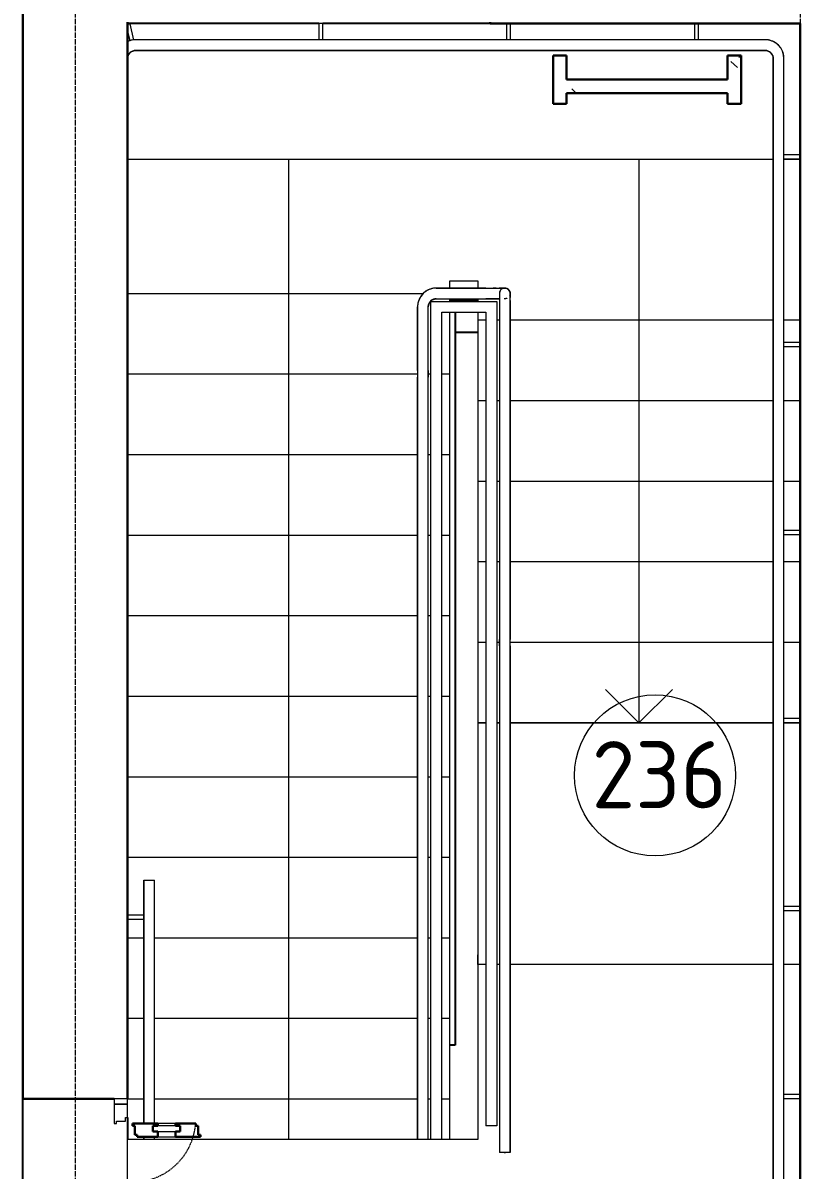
# Model space of a CAD drawing. Header units: millimetres. Extents: x -695119 to 412940, y -249585 to 622758.
# Drawn here: x 115586 to 118481, y 552763 to 557036 of the extents above; entities that cross this region are included whole.
import ezdxf

# ---------------------------------------------------------------- set-up
doc = ezdxf.new("R2010")
doc.units = ezdxf.units.MM
doc.linetypes.add('ADSK_Линия сетки', pattern=[25, 20, -2.5, 0, -2.5])
doc.linetypes.add('ADSK_Штриховая_ш2 п1_5', pattern=[4.5, 3, -1.5])
for name, color, linetype, lineweight in [('Балясины', 7, 'Continuous', 9), ('Двери', 8, 'Continuous', 9), ('Каркас_Импост', 8, 'Continuous', 9), ('Лестницы', 8, 'Continuous', 9), ('Марки помещений', 8, 'Continuous', 20), ('Монтажный зазор', 8, 'Continuous', 9), ('Ограждение', 8, 'Continuous', 9), ('Оси', 252, 'Continuous', 9), ('Остекление', 8, 'Continuous', 9), ('Открывание', 8, 'ADSK_Штриховая_ш2 п1_5', 9), ('Панель', 252, 'Continuous', 30), ('Перекрытия', 7, 'Continuous', 18), ('Поручни', 8, 'Continuous', 9), ('Стены разрез', 7, 'Continuous', 30), ('Стрелки вверх', 7, 'Continuous', 18)]:
    doc.layers.add(name, color=color, linetype=linetype, lineweight=lineweight)
doc.layers.add('Стены', color=194, linetype='Continuous')
doc.styles.add('GOST Common_1', font='', dxfattribs={"height": 250})
doc.styles.get('GOST Common_1').set_extended_font_data('GOST type B')
pattern_1 = [(50, (91217.4, 536168), (728.737, -63.756), [76.2, -838.2]), (355, (91217.4, 536168), (-140.972, 764.228), [60.96, -670.56]), (100.451, (91278.1, 536162.66), (587.77, 700.467), [64.76, -712.36]), (46.184, (91217.4, 536371.2), (1084.316, -168.17), [114.3, -1257.3]), (96.636, (91307.7, 536357.2), (949.61, 989.71), [97.14, -1068.54]), (351.184, (91217.4, 536371.2), (949.62, 989.7), [91.44, -1005.84]), (21, (91319, 536320.4), (606.458, -409.061), [76.2, -838.2]), (326, (91319, 536320.4), (247.208, 736.753), [60.96, -670.56]), (71.451, (91369.5, 536286.3), (853.668, 327.685), [64.76, -712.36]), (37.5, (91217.38, 536167.97), (12.3547, 338.2201), [33.528, -628.904, 33.528, -647.192, -673.1]), (37.5, (91217.38, 536167.97), (12.3547, 338.2201), [-1343.152, 33.528, -639.572]), (7.5, (91217.38, 536167.97), (267.279, 400.722), [33.528, -354.584, 33.528, -613.664, -256.54]), (7.5, (91217.38, 536167.97), (267.279, 400.722), [-1035.304, 33.528, -223.012]), (327.5, (90990.8, 536167.97), (542.3633, -22.9153), [33.528, -220.472, 33.528, -758.952, -1051.56]), (327.5, (90990.8, 536167.97), (542.3633, -22.9153), [-1046.48, 33.528, -1018.032]), (317.5, (90889.2, 536167.97), (592.517, 101.707), [33.528, -296.672, 33.528, -492.76, -746.76]), (317.5, (90889.2, 536167.97), (592.517, 101.707), [-856.488, 33.528, -713.232])]

# ---------------------------------------------------------------- blocks, each defined once
blk = doc.blocks.new('Дверь_Alumark_двупольная_S50 - Ш_1_5_Внутр__1450х2350 Л-3133995-План 2 этажа смеж')
at = {"layer": 'Каркас_Импост'}
for p, q in [((-531, 195), (-580, 195)), ((-580, 195), (-580, 145)), ((-531, 187), (-531, 195)), ((-517, 187), (-531, 187)), ((-517, 153), (-517, 187)), ((781, 187), (767, 187)), ((767, 187), (767, 153)), ((781, 195), (781, 187)), ((830, 195), (781, 195)), ((830, 145), (830, 195)), ((-580, 145), (-508, 145)), ((-508, 153), (-517, 153)), ((-508, 145), (-508, 153)), ((767, 153), (758, 153)), ((758, 153), (758, 145)), ((758, 145), (830, 145))]:
    blk.add_line(p, q, dxfattribs=at)
at = {"layer": 'Монтажный зазор'}
for p, q in [((-600, 195), (-600, 145)), ((-580, 195), (-600, 195)), ((-580, 145), (-580, 195)), ((850, 195), (830, 195)), ((830, 195), (830, 145)), ((850, 145), (850, 195)), ((-600, 145), (-580, 145)), ((830, 145), (850, 145))]:
    blk.add_line(p, q, dxfattribs=at)
at = {"layer": 'Остекление'}
for p, q in [((728, 289), (728, 1221)), ((728, 1221), (749, 1221)), ((749, 1221), (749, 289)), ((-499, 391), (-499, 289)), ((-478, 391), (-499, 391)), ((-478, 289), (-478, 391)), ((-499, 289), (-478, 289)), ((749, 289), (728, 289))]:
    blk.add_line(p, q, dxfattribs=at)
at = {"layer": 'Открывание'}
for centre, radius, start, end in [((776, 213), 1066, 90.9675, 180), ((-526, 213), 236, 360, 85.6257)]:
    blk.add_arc(centre, radius, start, end, dxfattribs=at)
at = {"layer": 'Панель'}
for p, q in [((750, 1288), (716, 1288)), ((716, 1288), (716, 1279)), ((758, 1297), (750, 1297)), ((750, 1297), (750, 1288)), ((758, 1203), (758, 1297)), ((716, 1279), (708, 1279)), ((708, 1279), (708, 1203)), ((708, 1203), (728, 1203)), ((728, 1203), (728, 1221)), ((728, 1221), (749, 1221)), ((749, 1221), (749, 1203)), ((749, 1203), (758, 1203)), ((-500, 449), (-508, 449)), ((-508, 449), (-508, 373)), ((-466, 458), (-500, 458)), ((-500, 458), (-500, 449)), ((-458, 467), (-466, 467)), ((-466, 467), (-466, 458)), ((-458, 373), (-458, 467)), ((-499, 391), (-499, 373)), ((-478, 391), (-499, 391)), ((-478, 373), (-478, 391)), ((-499, 373), (-508, 373)), ((-458, 373), (-478, 373)), ((-508, 307), (-508, 213)), ((-499, 307), (-508, 307)), ((-499, 289), (-499, 307)), ((-478, 307), (-478, 289)), ((-458, 307), (-478, 307)), ((-458, 231), (-458, 307)), ((708, 307), (708, 231)), ((708, 307), (728, 307)), ((728, 307), (728, 289)), ((749, 307), (758, 307)), ((749, 289), (749, 307)), ((758, 213), (758, 307)), ((-478, 289), (-499, 289)), ((728, 289), (749, 289)), ((-500, 213), (-500, 222)), ((-500, 222), (-466, 222)), ((-466, 222), (-466, 231)), ((-466, 231), (-458, 231)), ((708, 231), (716, 231)), ((716, 231), (716, 222)), ((716, 222), (750, 222)), ((750, 222), (750, 213)), ((-508, 213), (-500, 213)), ((750, 213), (758, 213))]:
    blk.add_line(p, q, dxfattribs=at)
at = {"layer": 'Панель', "lineweight": 9}
for p, q in [((708, 1203), (708, 307)), ((758, 307), (758, 1203)), ((-508, 373), (-508, 307)), ((-458, 307), (-458, 373))]:
    blk.add_line(p, q, dxfattribs=at)
blk = doc.blocks.new('Ограждение - Ограждение-533052-План 2 этажа смеж')
at = {"layer": 'Поручни'}
for p, q in [((25889, 19830.3), (26134, 19830.3)), ((25889, 19560.3), (25889, 19830.3)), ((26134, 19830.3), (26134, 18560.3)), ((25929, 19790.3), (26094, 19790.3)), ((25929, 19560.3), (25929, 19790.3)), ((26094, 19790.3), (26094, 18560.3)), ((25889, 16710.3), (25889, 19560.3)), ((25929, 16710.3), (25929, 19560.3)), ((26094, 18560.3), (26094, 16760.3)), ((26134, 18560.3), (26134, 16760.3)), ((26134, 16760.3), (26094, 16760.3))]:
    blk.add_line(p, q, dxfattribs=at)
blk = doc.blocks.new('Тип верхнего поручня - Верхний поручень_Внутренний_-533061-План 2 этажа смеж')
at = {"layer": 'Ограждение'}
for p, q in [((26094, 19880.3), (25909, 19880.3)), ((25909, 19840.3), (26094, 19840.3)), ((26144, 19844.7), (26144, 18561.9)), ((26184, 18561.9), (26184, 19844.7)), ((25839, 19810.3), (25839, 19573.1)), ((25879, 19573.1), (25879, 19810.3)), ((25839, 19558.7), (25839, 16710.3)), ((25879, 16710.3), (25879, 19558.7)), ((26144, 18547.4), (26144, 16760.3)), ((26184, 16760.3), (26184, 18547.4)), ((26144, 16760.3), (26144, 16660.3)), ((26184, 16660.3), (26184, 16760.3)), ((26161.7, 16660.3), (26166.4, 16660.3))]:
    blk.add_line(p, q, dxfattribs=at)
at = {"layer": 'Ограждение', "flags": 128}
for points in [[(25909, 19880.3), (25906.2, 19880.2), (25903.4, 19880), (25900.6, 19879.8), (25897.9, 19879.4), (25895.1, 19878.9), (25892.4, 19878.3), (25889.7, 19877.5), (25887, 19876.7), (25884.4, 19875.8), (25881.8, 19874.7), (25879.2, 19873.6), (25876.7, 19872.4), (25874.2, 19871), (25871.8, 19869.6), (25869.5, 19868), (25867.2, 19866.4), (25865, 19864.7), (25862.9, 19862.9), (25860.8, 19861), (25858.8, 19859), (25856.9, 19857), (25855.1, 19854.9), (25853.3, 19852.7), (25851.7, 19850.4), (25850.1, 19848.1), (25848.7, 19845.7), (25847.3, 19843.3), (25846, 19840.8), (25844.8, 19838.2), (25843.8, 19835.6), (25842.8, 19833), (25842, 19830.3), (25841.2, 19827.6), (25840.6, 19824.9), (25840, 19822.2), (25839.6, 19819.4), (25839.3, 19816.6), (25839.1, 19813.8), (25839, 19811), (25839, 19810.3)], [(26094, 19880.3), (26096.8, 19880.3), (26099.6, 19880.3), (26102.4, 19880.3), (26105.2, 19880.3), (26107.9, 19880.3), (26110.7, 19880.3), (26113.4, 19880.3), (26116, 19880.3), (26118.7, 19880.3), (26121.3, 19880.3), (26123.8, 19880.3), (26126.3, 19880.3), (26128.8, 19880.3), (26131.2, 19880.3), (26133.5, 19880.3), (26135.8, 19880.3), (26138, 19880.3), (26140.2, 19880.3), (26142.2, 19880.3), (26144.2, 19880.3), (26146.1, 19880.3), (26148, 19880.3), (26149.7, 19880.3), (26151.4, 19880.3), (26152.9, 19880.3), (26154.4, 19880.3), (26155.8, 19880.3), (26157, 19880.3), (26158.2, 19880.3), (26159.3, 19880.3), (26160.2, 19880.3), (26161.1, 19880.3), (26161.8, 19880.3), (26162.5, 19880.3), (26163, 19880.3), (26163.4, 19880.3), (26163.7, 19880.3), (26163.9, 19880.3), (26164, 19880.3), (26164, 19880.3)], [(26164, 19880.3), (26164.8, 19880.3), (26165.6, 19880.2), (26166.4, 19880.1), (26167.2, 19880), (26168, 19879.9), (26168.8, 19879.7), (26169.5, 19879.5), (26170.3, 19879.3), (26171.1, 19879), (26171.8, 19878.7), (26172.5, 19878.4), (26173.3, 19878), (26174, 19877.6), (26174.6, 19877.2), (26175.3, 19876.8), (26176, 19876.3), (26176.6, 19875.8), (26177.2, 19875.3), (26177.8, 19874.8), (26178.4, 19874.2), (26178.9, 19873.6), (26179.4, 19873), (26179.9, 19872.4), (26180.4, 19871.7), (26180.9, 19871.1), (26181.3, 19870.4), (26181.7, 19869.7), (26182, 19869), (26182.4, 19868.3), (26182.7, 19867.5), (26182.9, 19866.8), (26183.2, 19866), (26183.4, 19865.2), (26183.6, 19864.5), (26183.7, 19863.7), (26183.9, 19862.9), (26183.9, 19862.1), (26184, 19861.3), (26184, 19860.5), (26184, 19859.7), (26184, 19858.9), (26183.9, 19858.1), (26183.8, 19857.3), (26183.7, 19856.5), (26183.5, 19855.7), (26183.3, 19854.9), (26183.1, 19854.2), (26182.8, 19853.4), (26182.5, 19852.7), (26182.2, 19851.9)], [(25879, 19810.3), (25879, 19811.5), (25879.1, 19812.7), (25879.2, 19813.9), (25879.4, 19815), (25879.6, 19816.2), (25879.9, 19817.4), (25880.2, 19818.6), (25880.5, 19819.7), (25880.9, 19820.8), (25881.4, 19822), (25881.9, 19823), (25882.4, 19824.1), (25883, 19825.2), (25883.6, 19826.2), (25884.3, 19827.2), (25885, 19828.2), (25885.7, 19829.1), (25886.5, 19830.1), (25887.3, 19830.9), (25888.1, 19831.8), (25889, 19832.6), (25889.9, 19833.4), (25890.8, 19834.1), (25891.8, 19834.8), (25892.8, 19835.5), (25893.8, 19836.1), (25894.9, 19836.7), (25896, 19837.3), (25897, 19837.8), (25898.2, 19838.2), (25899.3, 19838.6), (25900.4, 19839), (25901.6, 19839.3), (25902.7, 19839.6), (25903.9, 19839.8), (25905.1, 19840), (25906.3, 19840.1), (25907.5, 19840.2), (25908.7, 19840.3), (25909, 19840.3)], [(26144, 19840.3), (26142.8, 19840.3), (26140.7, 19840.3), (26138.6, 19840.3), (26136.4, 19840.3), (26134.2, 19840.3), (26131.8, 19840.3), (26129.5, 19840.3), (26127, 19840.3), (26124.5, 19840.3), (26122, 19840.3), (26119.4, 19840.3), (26116.8, 19840.3), (26114.1, 19840.3), (26111.4, 19840.3), (26108.7, 19840.3), (26105.9, 19840.3), (26103.2, 19840.3), (26100.4, 19840.3), (26097.6, 19840.3), (26094.8, 19840.3), (26094, 19840.3)], [(26144, 19860.3), (26144, 19860.2), (26144, 19860.2), (26144, 19860.1), (26144, 19859.9), (26144, 19859.7), (26144, 19859.4), (26144, 19859.1), (26144, 19858.7), (26144, 19858.3), (26144, 19857.9), (26144, 19857.4), (26144, 19856.9), (26144, 19856.3), (26144, 19855.7), (26144, 19855), (26144, 19854.3), (26144, 19853.6), (26144, 19852.8), (26144, 19852), (26144, 19851.2), (26144, 19850.3), (26144, 19849.4), (26144, 19848.4), (26144, 19847.5), (26144, 19846.5), (26144, 19845.5), (26144, 19844.7)], [(26164, 19840.3), (26163.8, 19840.3), (26163.5, 19840.3), (26163.1, 19840.3), (26162.6, 19840.3), (26162, 19840.3)], [(26172.9, 19842.4), (26172.2, 19842), (26171.5, 19841.7), (26170.7, 19841.4), (26170, 19841.2), (26169.2, 19840.9), (26168.4, 19840.8), (26167.6, 19840.6), (26166.8, 19840.5), (26166.1, 19840.4), (26165.3, 19840.3), (26164.5, 19840.3)], [(26184, 19844.7), (26184, 19845.8), (26184, 19846.8), (26184, 19847.8), (26184, 19848.7), (26184, 19849.7), (26184, 19850.6), (26184, 19851.4), (26184, 19852.3), (26184, 19853.1), (26184, 19853.8), (26184, 19854.5), (26184, 19855.2), (26184, 19855.9), (26184, 19856.5), (26184, 19857), (26184, 19857.6), (26184, 19858), (26184, 19858.5), (26184, 19858.9), (26184, 19859.2), (26184, 19859.5), (26184, 19859.7), (26184, 19859.9), (26184, 19860.1), (26184, 19860.2), (26184, 19860.3), (26184, 19860.3)], [(25839, 19573.1), (25839, 19571.9), (25839, 19570.7), (25839, 19569.5), (25839, 19568.3), (25839, 19567.2), (25839, 19566), (25839, 19564.8), (25839, 19563.7), (25839, 19562.5), (25839, 19561.4), (25839, 19560.3), (25839, 19559.3), (25839, 19558.7)], [(25879, 19558.7), (25879, 19559.7), (25879, 19560.8), (25879, 19561.9), (25879, 19563), (25879, 19564.2), (25879, 19565.3), (25879, 19566.5), (25879, 19567.7), (25879, 19568.8), (25879, 19570), (25879, 19571.2), (25879, 19572.4), (25879, 19573.1)], [(26144, 18561.9), (26144, 18560.8), (26144, 18559.7), (26144, 18558.6), (26144, 18557.5), (26144, 18556.4), (26144, 18555.2), (26144, 18554.1), (26144, 18552.9), (26144, 18551.7), (26144, 18550.5), (26144, 18549.3), (26144, 18548.1), (26144, 18547.4)], [(26184, 18547.4), (26184, 18548.6), (26184, 18549.8), (26184, 18551), (26184, 18552.2), (26184, 18553.4), (26184, 18554.6), (26184, 18555.7), (26184, 18556.9), (26184, 18558), (26184, 18559.1), (26184, 18560.2), (26184, 18561.3), (26184, 18561.9)]]:
    blk.add_lwpolyline(points, dxfattribs=at)
at = {"layer": 'Ограждение'}
for start, end in [(0, 180), (140.6214, 188.2426), (100.8821, 135), (90, 98.9414), (81.5852, 90), (40.7142, 79.9729), (23.3099, 35.3788), (180, 186.411), (186.6424, 190), (351.7579, 21.3589), (6.6424, 10), (350, 353.356), (353.5916, 0)]:
    blk.add_arc((26164, 19860.3), 20, start, end, dxfattribs=at)
blk = doc.blocks.new('Тип верхнего поручня - Верхний поручень_Внутренний_-V11-План 2 этажа смеж')
at = {"layer": 'Ограждение'}
for p, q in [((25909, 19880.3), (26114, 19880.3)), ((26114, 19880.3), (26164, 19880.3)), ((25909, 19840.3), (26114, 19840.3)), ((26114, 19840.3), (26144, 19840.3)), ((26144, 19834.4), (26144, 18571.5)), ((26184, 19834.4), (26184, 19860.3)), ((26184, 19834.4), (26184, 18571.5)), ((25839, 19573.1), (25839, 19810.3)), ((25879, 19573.1), (25879, 19810.3)), ((25839, 19573.1), (25839, 19549)), ((25879, 19573.1), (25879, 19549)), ((25839, 16710.3), (25839, 19549)), ((25879, 16710.3), (25879, 19549)), ((26144, 18547.4), (26144, 18571.5)), ((26144, 18547.4), (26144, 16660.3)), ((26184, 18547.4), (26184, 18571.5)), ((26184, 18547.4), (26184, 16660.3)), ((26184, 16660.3), (26144, 16660.3))]:
    blk.add_line(p, q, dxfattribs=at)
for radius in [70, 30]:
    blk.add_arc((25909, 19810.3), radius, 90, 180, dxfattribs=at)
blk = doc.blocks.new('Тип перил - Перила_Внутренний_-1136443-План 2 этажа смеж')
at = {"layer": 'Ограждение'}
for p, q in [((26132.2, 19880.3), (26120.8, 19880.3)), ((26164, 19880.3), (26143.5, 19880.3)), ((26114, 19840.3), (26144, 19840.3)), ((26184, 19844.7), (26184, 19860.3))]:
    blk.add_line(p, q, dxfattribs=at)
at = {"layer": 'Ограждение', "flags": 128}
for points in [[(25909, 19880.3), (25906.2, 19880.2), (25903.4, 19880), (25900.6, 19879.8), (25897.9, 19879.4), (25895.1, 19878.9), (25892.4, 19878.3), (25889.7, 19877.5), (25887, 19876.7), (25884.4, 19875.8), (25881.8, 19874.7), (25879.2, 19873.6), (25876.7, 19872.4), (25874.2, 19871), (25871.8, 19869.6), (25869.5, 19868), (25867.2, 19866.4), (25865, 19864.7), (25862.9, 19862.9), (25860.8, 19861), (25858.8, 19859), (25856.9, 19857), (25855.1, 19854.9), (25853.3, 19852.7), (25851.7, 19850.4), (25850.1, 19848.1), (25848.7, 19845.7), (25847.3, 19843.3), (25846, 19840.8), (25844.8, 19838.2), (25843.8, 19835.6), (25842.8, 19833), (25842, 19830.3), (25841.2, 19827.6), (25840.6, 19824.9), (25840, 19822.2), (25839.6, 19819.4), (25839.3, 19816.6), (25839.1, 19813.8), (25839, 19811)], [(25839, 19573.1), (25839, 19571.9), (25839, 19570.7), (25839, 19569.5), (25839, 19568.3), (25839, 19567.2), (25839, 19566), (25839, 19564.8), (25839, 19563.7), (25839, 19562.5), (25839, 19561.4), (25839, 19560.3), (25839, 19559.3), (25839, 19558.7)], [(25879, 19558.7), (25879, 19559.7), (25879, 19560.8), (25879, 19561.9), (25879, 19563), (25879, 19564.2), (25879, 19565.3), (25879, 19566.5), (25879, 19567.7), (25879, 19568.8), (25879, 19570), (25879, 19571.2), (25879, 19572.4)], [(26144, 18561.9), (26144, 18560.8), (26144, 18559.7), (26144, 18558.6), (26144, 18557.5), (26144, 18556.4), (26144, 18555.2), (26144, 18554.1), (26144, 18552.9), (26144, 18551.7), (26144, 18550.5), (26144, 18549.3), (26144, 18548.1)], [(26184, 18547.4), (26184, 18548.6), (26184, 18549.8), (26184, 18551), (26184, 18552.2), (26184, 18553.4), (26184, 18554.6), (26184, 18555.7), (26184, 18556.9), (26184, 18558), (26184, 18559.1), (26184, 18560.2), (26184, 18561.3), (26184, 18561.9)]]:
    blk.add_lwpolyline(points, dxfattribs=at)
blk = doc.blocks.new('Тип перил - Перила_Внутренний_-V32-План 2 этажа смеж')
at = {"layer": 'Ограждение'}
for p, q in [((26120.8, 19880.3), (26132.2, 19880.3)), ((26143.5, 19880.3), (26164, 19880.3)), ((26114, 19840.3), (26144, 19840.3)), ((26184, 19860.3), (26184, 19844.7)), ((25839, 19573.1), (25839, 19558.6)), ((25879, 19573.1), (25879, 19558.6)), ((26144, 18547.4), (26144, 18562)), ((26184, 18547.4), (26184, 18562))]:
    blk.add_line(p, q, dxfattribs=at)
for start, end in [(140.2351, 180), (90, 129.7649)]:
    blk.add_arc((25909, 19810.3), 30, start, end, dxfattribs=at)
blk = doc.blocks.new('Ограждение - Ограждение-2455576-План 2 этажа смеж')
at = {"layer": 'Ограждение'}
for p, q in [((27134, 20805.3), (24789, 20805.3)), ((24789, 20765.3), (27134, 20765.3)), ((27164, 20735.3), (27164, 15375.3)), ((27204, 15375.3), (27204, 20735.3))]:
    blk.add_line(p, q, dxfattribs=at)
at = {"layer": 'Ограждение', "flags": 128}
for points in [[(24759, 20735.3), (24759, 20736.5), (24759.1, 20737.7), (24759.2, 20738.9), (24759.4, 20740), (24759.6, 20741.2), (24759.9, 20742.4), (24760.2, 20743.6), (24760.5, 20744.7), (24760.9, 20745.8), (24761.4, 20747), (24761.9, 20748), (24762.4, 20749.1), (24763, 20750.2), (24763.6, 20751.2), (24764.3, 20752.2), (24765, 20753.2), (24765.7, 20754.1), (24766.5, 20755.1), (24767.3, 20755.9), (24768.1, 20756.8), (24769, 20757.6), (24769.9, 20758.4), (24770.8, 20759.1), (24771.8, 20759.8), (24772.8, 20760.5), (24773.8, 20761.1), (24774.9, 20761.7), (24776, 20762.3), (24777, 20762.8), (24778.2, 20763.2), (24779.3, 20763.6), (24780.4, 20764), (24781.6, 20764.3), (24782.7, 20764.6), (24783.9, 20764.8), (24785.1, 20765), (24786.3, 20765.1), (24787.5, 20765.2), (24788.7, 20765.3), (24789, 20765.3)], [(24789, 20805.3), (24786.2, 20805.2), (24783.4, 20805), (24780.6, 20804.8), (24777.9, 20804.4), (24775.1, 20803.9), (24772.4, 20803.3), (24769.7, 20802.5), (24767, 20801.7), (24764.4, 20800.8), (24761.8, 20799.7), (24759.2, 20798.6)], [(27204, 20735.3), (27204, 20738.1), (27203.8, 20740.9), (27203.5, 20743.6), (27203.1, 20746.4), (27202.6, 20749.2), (27202, 20751.9), (27201.3, 20754.6), (27200.5, 20757.3), (27199.5, 20759.9), (27198.5, 20762.5), (27197.4, 20765.1), (27196.1, 20767.6), (27194.8, 20770.1), (27193.3, 20772.5), (27191.8, 20774.8), (27190.2, 20777.1), (27188.5, 20779.3), (27186.6, 20781.4), (27184.8, 20783.5), (27182.8, 20785.5), (27180.7, 20787.4), (27178.6, 20789.2), (27176.4, 20791), (27174.2, 20792.6), (27171.8, 20794.2), (27169.5, 20795.6), (27167, 20797), (27164.5, 20798.3), (27162, 20799.4), (27159.4, 20800.5), (27156.8, 20801.5), (27154.1, 20802.3), (27151.4, 20803.1), (27148.7, 20803.7), (27145.9, 20804.3), (27143.2, 20804.7), (27140.4, 20805), (27137.6, 20805.2), (27134.8, 20805.3), (27134, 20805.3)], [(27134, 20765.3), (27135.2, 20765.2), (27136.4, 20765.2), (27137.6, 20765.1), (27138.8, 20764.9), (27140, 20764.7), (27141.2, 20764.4), (27142.3, 20764.1), (27143.5, 20763.7), (27144.6, 20763.3), (27145.7, 20762.9), (27146.8, 20762.4), (27147.9, 20761.9), (27148.9, 20761.3), (27150, 20760.7), (27151, 20760), (27151.9, 20759.3), (27152.9, 20758.6), (27153.8, 20757.8), (27154.7, 20757), (27155.5, 20756.2), (27156.4, 20755.3), (27157.1, 20754.4), (27157.9, 20753.4), (27158.6, 20752.5), (27159.3, 20751.5), (27159.9, 20750.5), (27160.5, 20749.4), (27161, 20748.3), (27161.5, 20747.2), (27162, 20746.1), (27162.4, 20745), (27162.8, 20743.9), (27163.1, 20742.7), (27163.4, 20741.5), (27163.6, 20740.4), (27163.8, 20739.2), (27163.9, 20738), (27164, 20736.8), (27164, 20735.6), (27164, 20735.3)], [(27164, 15375.3), (27164, 15374.1), (27163.9, 15372.9), (27163.8, 15371.7), (27163.6, 15370.5), (27163.4, 15369.3), (27163.2, 15368.1), (27162.9, 15367), (27162.5, 15365.8), (27162.1, 15364.7), (27161.7, 15363.6), (27161.2, 15362.5), (27160.6, 15361.4), (27160.1, 15360.4)], [(27202.5, 15360.6), (27203, 15363.4), (27203.4, 15366.1), (27203.7, 15368.9), (27203.9, 15371.7), (27204, 15374.5), (27204, 15375.3)]]:
    blk.add_lwpolyline(points, dxfattribs=at)
blk = doc.blocks.new('Тип перил - Перила_Внутренний_-2455725-План 2 этажа смеж')
at = {"layer": 'Ограждение'}
for p, q in [((27134, 20805.3), (24789, 20805.3)), ((24789, 20765.3), (27134, 20765.3)), ((27164, 20735.3), (27164, 15375.3)), ((27204, 15375.3), (27204, 20735.3))]:
    blk.add_line(p, q, dxfattribs=at)
at = {"layer": 'Ограждение', "flags": 128}
for points in [[(24759, 20735.3), (24759, 20736.5), (24759.1, 20737.7), (24759.2, 20738.9), (24759.4, 20740), (24759.6, 20741.2), (24759.9, 20742.4), (24760.2, 20743.6), (24760.5, 20744.7), (24760.9, 20745.8), (24761.4, 20747), (24761.9, 20748), (24762.4, 20749.1), (24763, 20750.2), (24763.6, 20751.2), (24764.3, 20752.2), (24765, 20753.2), (24765.7, 20754.1), (24766.5, 20755.1), (24767.3, 20755.9), (24768.1, 20756.8), (24769, 20757.6), (24769.9, 20758.4), (24770.8, 20759.1), (24771.8, 20759.8), (24772.8, 20760.5), (24773.8, 20761.1), (24774.9, 20761.7), (24776, 20762.3), (24777, 20762.8), (24778.2, 20763.2), (24779.3, 20763.6), (24780.4, 20764), (24781.6, 20764.3), (24782.7, 20764.6), (24783.9, 20764.8), (24785.1, 20765), (24786.3, 20765.1), (24787.5, 20765.2), (24788.7, 20765.3), (24789, 20765.3)], [(24789, 20805.3), (24786.2, 20805.2), (24783.4, 20805), (24780.6, 20804.8), (24777.9, 20804.4), (24775.1, 20803.9), (24772.4, 20803.3), (24769.7, 20802.5), (24767, 20801.7), (24764.4, 20800.8), (24761.8, 20799.7), (24759.2, 20798.6)], [(27204, 20735.3), (27204, 20738.1), (27203.8, 20740.9), (27203.5, 20743.6), (27203.1, 20746.4), (27202.6, 20749.2), (27202, 20751.9), (27201.3, 20754.6), (27200.5, 20757.3), (27199.5, 20759.9), (27198.5, 20762.5), (27197.4, 20765.1), (27196.1, 20767.6), (27194.8, 20770.1), (27193.3, 20772.5), (27191.8, 20774.8), (27190.2, 20777.1), (27188.5, 20779.3), (27186.6, 20781.4), (27184.8, 20783.5), (27182.8, 20785.5), (27180.7, 20787.4), (27178.6, 20789.2), (27176.4, 20791), (27174.2, 20792.6), (27171.8, 20794.2), (27169.5, 20795.6), (27167, 20797), (27164.5, 20798.3), (27162, 20799.4), (27159.4, 20800.5), (27156.8, 20801.5), (27154.1, 20802.3), (27151.4, 20803.1), (27148.7, 20803.7), (27145.9, 20804.3), (27143.2, 20804.7), (27140.4, 20805), (27137.6, 20805.2), (27134.8, 20805.3), (27134, 20805.3)], [(27134, 20765.3), (27135.2, 20765.2), (27136.4, 20765.2), (27137.6, 20765.1), (27138.8, 20764.9), (27140, 20764.7), (27141.2, 20764.4), (27142.3, 20764.1), (27143.5, 20763.7), (27144.6, 20763.3), (27145.7, 20762.9), (27146.8, 20762.4), (27147.9, 20761.9), (27148.9, 20761.3), (27150, 20760.7), (27151, 20760), (27151.9, 20759.3), (27152.9, 20758.6), (27153.8, 20757.8), (27154.7, 20757), (27155.5, 20756.2), (27156.4, 20755.3), (27157.1, 20754.4), (27157.9, 20753.4), (27158.6, 20752.5), (27159.3, 20751.5), (27159.9, 20750.5), (27160.5, 20749.4), (27161, 20748.3), (27161.5, 20747.2), (27162, 20746.1), (27162.4, 20745), (27162.8, 20743.9), (27163.1, 20742.7), (27163.4, 20741.5), (27163.6, 20740.4), (27163.8, 20739.2), (27163.9, 20738), (27164, 20736.8), (27164, 20735.6), (27164, 20735.3)], [(27164, 15375.3), (27164, 15374.1), (27163.9, 15372.9), (27163.8, 15371.7), (27163.6, 15370.5), (27163.4, 15369.3), (27163.2, 15368.1), (27162.9, 15367), (27162.5, 15365.8), (27162.1, 15364.7), (27161.7, 15363.6), (27161.2, 15362.5), (27160.6, 15361.4), (27160.1, 15360.4)], [(27202.5, 15360.6), (27203, 15363.4), (27203.4, 15366.1), (27203.7, 15368.9), (27203.9, 15371.7), (27204, 15374.5), (27204, 15375.3)]]:
    blk.add_lwpolyline(points, dxfattribs=at)
blk = doc.blocks.new('Тип перил - Перила_Внутренний_-V56-План 2 этажа смеж')
at = {"layer": 'Ограждение'}
for p, q in [((27134, 20805.3), (24789, 20805.3)), ((27134, 20765.3), (24789, 20765.3)), ((27164, 15375.3), (27164, 20735.3)), ((27204, 15375.3), (27204, 20735.3))]:
    blk.add_line(p, q, dxfattribs=at)
for centre, radius, start, end in [((24789, 20735.3), 70, 90, 115.6825), ((24789, 20735.3), 30, 90, 180), ((27134, 20735.3), 70, 0, 90), ((27134, 20735.3), 30, 0, 90), ((27134, 15375.3), 30, 328.1802, 0), ((27134, 15375.3), 70, 347.401, 0)]:
    blk.add_arc(centre, radius, start, end, dxfattribs=at)
blk = doc.blocks.new('ADSK_Ограждение_Опоры_Г_образная - D15 высота60 консоль80-16089-План 2 этажа смеж')
at = {"layer": 'Ограждение'}
for p, q in [((-7.5, 80), (-7.5, 20)), ((7.5, 20), (7.5, 80))]:
    blk.add_line(p, q, dxfattribs=at)
blk = doc.blocks.new('ADSK_Ограждение_Опоры_Г_образная - D15 высота60 консоль80-V57-План 2 этажа смеж')
at = {"layer": 'Ограждение'}
for p, q in [((-7.5, 80), (-7.5, 20)), ((0, 80), (-7.5, 80)), ((7.5, 80), (0, 80)), ((7.5, 20), (7.5, 80))]:
    blk.add_line(p, q, dxfattribs=at)
blk = doc.blocks.new('ADSK_Ограждение_Опоры_Г_образная - D15 высота60 консоль80-V58-План 2 этажа смеж')
at = {"layer": 'Ограждение'}
for p, q in [((-7.5, 56.5), (-7.5, 18.9)), ((0, 80), (-1.9, 80)), ((7.5, 80), (0, 80)), ((7.5, 18.5), (7.5, 80))]:
    blk.add_line(p, q, dxfattribs=at)
blk = doc.blocks.new('Тип перил - Перила_Внутренний_-2456860-План 2 этажа смеж')
at = {"layer": 'Ограждение'}
for p, q in [((24819, 17675.3), (24819, 16768.3)), ((24859, 16768.3), (24859, 17675.3)), ((24819, 16718.3), (24819, 16710.3)), ((24859, 16710.3), (24859, 16718.3))]:
    blk.add_line(p, q, dxfattribs=at)
at = {"layer": 'Ограждение', "flags": 128}
blk.add_lwpolyline([(24837, 17675.3), (24839, 17675.3), (24841.1, 17675.3)], dxfattribs=at)
blk = doc.blocks.new('Тип перил - Перила_Внутренний_-V59-План 2 этажа смеж')
at = {"layer": 'Ограждение'}
for p, q in [((24819, 17675.3), (24859, 17675.3)), ((24819, 16768.3), (24819, 17675.3)), ((24859, 16768.3), (24859, 17675.3)), ((24819, 16710.3), (24819, 16718.3)), ((24859, 16710.3), (24859, 16718.3))]:
    blk.add_line(p, q, dxfattribs=at)
blk = doc.blocks.new('ADSK_Марка_Помещение_ОдноЗначение_Номер - Номер-462100-План 2 этажа смеж')
at = {"layer": 'Марки помещений'}
blk.add_circle((0, 0), 3, dxfattribs=at)

msp = doc.modelspace()

# ---------------------------------------------------------------- hatches: boundary and pattern name
at = {"layer": 'Стены разрез', "lineweight": 9}
h = msp.add_hatch(dxfattribs=at)
h.set_pattern_fill('FP_2', color=256, style=0, pattern_type=2)
h.set_pattern_definition(pattern_1)
h.paths.add_polyline_path([(118211.488, 556734.795), (118261.488, 556734.795), (118261.488, 556914.795), (118211.488, 556914.795), (118211.488, 556774.795)])
h = msp.add_hatch(dxfattribs=at)
h.set_pattern_fill('FP_2', color=256, style=0, pattern_type=2)
h.set_pattern_definition(pattern_1)
h.paths.add_polyline_path([(117961.968, 556774.795), (118211.488, 556774.795), (118211.488, 556824.795), (117611.488, 556824.795), (117611.488, 556774.795), (117614.654, 556774.795)])

# ---------------------------------------------------------------- linework, layer by layer
at = {"layer": 'Лестницы'}
for p, q in [((117176.401, 556075.443), (117281.401, 556075.443)), ((117176.401, 556048.241), (117176.401, 556075.443)), ((117281.401, 556075.443), (117281.401, 556048.241)), ((115976.401, 556028.241), (117077.656, 556028.241)), ((117176.401, 555998.241), (117176.401, 556008.241)), ((117281.401, 556008.241), (117281.401, 555998.241)), ((117176.401, 555728.241), (117176.401, 555958.241)), ((117281.401, 555958.241), (117281.401, 555928.241)), ((117311.401, 555928.241), (117281.401, 555928.241)), ((117281.401, 555928.241), (117281.401, 555628.241)), ((117311.401, 555928.241), (117281.401, 555928.241)), ((117361.401, 555928.241), (117351.401, 555928.241)), ((117361.401, 555928.241), (117351.401, 555928.241)), ((118381.401, 555928.241), (117401.401, 555928.241)), ((118381.401, 555928.241), (117401.401, 555928.241)), ((118481.401, 555928.241), (118421.401, 555928.241)), ((118481.401, 555928.241), (118421.401, 555928.241)), ((115976.401, 555728.241), (117056.935, 555728.241)), ((115976.401, 555728.241), (117056.935, 555728.241)), ((117095.867, 555728.241), (117106.401, 555728.241)), ((117095.867, 555728.241), (117106.401, 555728.241)), ((117146.401, 555728.241), (117176.401, 555728.241)), ((117146.401, 555728.241), (117176.401, 555728.241)), ((117176.401, 555428.241), (117176.401, 555728.241)), ((117281.401, 555628.241), (117281.401, 555328.241)), ((117311.401, 555628.241), (117281.401, 555628.241)), ((117311.401, 555628.241), (117281.401, 555628.241)), ((117361.401, 555628.241), (117351.401, 555628.241)), ((117361.401, 555628.241), (117351.401, 555628.241)), ((118381.401, 555628.241), (117401.401, 555628.241)), ((118381.401, 555628.241), (117401.401, 555628.241)), ((118481.401, 555628.241), (118421.401, 555628.241)), ((118481.401, 555628.241), (118421.401, 555628.241)), ((115976.401, 555428.241), (117056.401, 555428.241)), ((115976.401, 555428.241), (117056.401, 555428.241)), ((117096.401, 555428.241), (117106.401, 555428.241)), ((117096.401, 555428.241), (117106.401, 555428.241)), ((117146.401, 555428.241), (117176.401, 555428.241)), ((117146.401, 555428.241), (117176.401, 555428.241)), ((117176.401, 555128.241), (117176.401, 555428.241)), ((117281.401, 555328.241), (117281.401, 555028.241)), ((117311.401, 555328.241), (117281.401, 555328.241)), ((117311.401, 555328.241), (117281.401, 555328.241)), ((117361.401, 555328.241), (117351.401, 555328.241)), ((117361.401, 555328.241), (117351.401, 555328.241)), ((118381.401, 555328.241), (117401.401, 555328.241)), ((118381.401, 555328.241), (117401.401, 555328.241)), ((118481.401, 555328.241), (118421.401, 555328.241)), ((118481.401, 555328.241), (118421.401, 555328.241)), ((115976.401, 555128.241), (117056.401, 555128.241)), ((115976.401, 555128.241), (117056.401, 555128.241)), ((117096.401, 555128.241), (117106.401, 555128.241)), ((117096.401, 555128.241), (117106.401, 555128.241)), ((117146.401, 555128.241), (117176.401, 555128.241)), ((117146.401, 555128.241), (117176.401, 555128.241)), ((117176.401, 554828.241), (117176.401, 555128.241)), ((117281.401, 555028.241), (117281.401, 554728.241)), ((117311.401, 555028.241), (117281.401, 555028.241)), ((117311.401, 555028.241), (117281.401, 555028.241)), ((117361.401, 555028.241), (117351.401, 555028.241)), ((117361.401, 555028.241), (117351.401, 555028.241)), ((118381.401, 555028.241), (117401.401, 555028.241)), ((118381.401, 555028.241), (117401.401, 555028.241)), ((118481.401, 555028.241), (118421.401, 555028.241)), ((118481.401, 555028.241), (118421.401, 555028.241)), ((115976.401, 554828.241), (117056.401, 554828.241)), ((115976.401, 554828.241), (117056.401, 554828.241)), ((117096.401, 554828.241), (117106.401, 554828.241)), ((117096.401, 554828.241), (117106.401, 554828.241)), ((117146.401, 554828.241), (117176.401, 554828.241)), ((117146.401, 554828.241), (117176.401, 554828.241)), ((117176.401, 554528.241), (117176.401, 554828.241)), ((117281.401, 554728.241), (117281.401, 554428.241)), ((117311.401, 554728.241), (117281.401, 554728.241)), ((117311.401, 554728.241), (117281.401, 554728.241)), ((117361.935, 554728.241), (117351.401, 554728.241)), ((117361.935, 554728.241), (117351.401, 554728.241)), ((118381.401, 554728.241), (117400.867, 554728.241)), ((118381.401, 554728.241), (117400.867, 554728.241)), ((118481.401, 554728.241), (118421.401, 554728.241)), ((118481.401, 554728.241), (118421.401, 554728.241)), ((115976.401, 554528.241), (117056.401, 554528.241)), ((115976.401, 554528.241), (117056.401, 554528.241)), ((117096.401, 554528.241), (117106.401, 554528.241)), ((117096.401, 554528.241), (117106.401, 554528.241)), ((117146.401, 554528.241), (117176.401, 554528.241)), ((117146.401, 554528.241), (117176.401, 554528.241)), ((117176.401, 554228.241), (117176.401, 554528.241)), ((117311.401, 554428.241), (117281.401, 554428.241)), ((117361.401, 554428.241), (117351.401, 554428.241)), ((118381.401, 554428.241), (117401.401, 554428.241)), ((118481.401, 554428.241), (118421.401, 554428.241)), ((115976.401, 554228.241), (117056.401, 554228.241)), ((115976.401, 554228.241), (117056.401, 554228.241)), ((117096.401, 554228.241), (117106.401, 554228.241)), ((117096.401, 554228.241), (117106.401, 554228.241)), ((117146.401, 554228.241), (117176.401, 554228.241)), ((117146.401, 554228.241), (117176.401, 554228.241)), ((117176.401, 553928.241), (117176.401, 554228.241)), ((115976.401, 553928.241), (117056.401, 553928.241)), ((115976.401, 553928.241), (117056.401, 553928.241)), ((117096.401, 553928.241), (117106.401, 553928.241)), ((117096.401, 553928.241), (117106.401, 553928.241)), ((117146.401, 553928.241), (117176.401, 553928.241)), ((117146.401, 553928.241), (117176.401, 553928.241)), ((117176.401, 553628.241), (117176.401, 553928.241)), ((117281.401, 553928.241), (117281.401, 553628.241)), ((115976.401, 553628.241), (116036.401, 553628.241)), ((115976.401, 553628.241), (116036.401, 553628.241)), ((116076.401, 553628.241), (117056.401, 553628.241)), ((116076.401, 553628.241), (117056.401, 553628.241)), ((117096.401, 553628.241), (117106.401, 553628.241)), ((117096.401, 553628.241), (117106.401, 553628.241)), ((117146.401, 553628.241), (117176.401, 553628.241)), ((117146.401, 553628.241), (117176.401, 553628.241)), ((117176.401, 553328.241), (117176.401, 553628.241)), ((117281.401, 553628.241), (117281.401, 553564.238)), ((117281.401, 553528.241), (117281.401, 553328.241)), ((115976.401, 553328.241), (116036.401, 553328.241)), ((115976.401, 553328.241), (116036.401, 553328.241)), ((116076.401, 553328.241), (117056.401, 553328.241)), ((116076.401, 553328.241), (117056.401, 553328.241)), ((117096.401, 553328.241), (117106.401, 553328.241)), ((117096.401, 553328.241), (117106.401, 553328.241)), ((117146.401, 553328.241), (117176.401, 553328.241)), ((117146.401, 553328.241), (117176.401, 553328.241)), ((117176.401, 553028.241), (117176.401, 553328.241)), ((117281.401, 553328.241), (117281.401, 553028.241)), ((115976.401, 553028.241), (116036.401, 553028.241)), ((115976.401, 553028.241), (116036.401, 553028.241)), ((116076.401, 553028.241), (117056.401, 553028.241)), ((116076.401, 553028.241), (117056.401, 553028.241)), ((117096.401, 553028.241), (117106.401, 553028.241)), ((117096.401, 553028.241), (117106.401, 553028.241)), ((117146.401, 553028.241), (117176.401, 553028.241)), ((117146.401, 553028.241), (117176.401, 553028.241)), ((117176.401, 552878.241), (117176.401, 553028.241)), ((117281.401, 553028.241), (117281.401, 552878.241))]:
    msp.add_line(p, q, dxfattribs=at)
at = {"layer": 'Оси', "linetype": 'ADSK_Линия сетки'}
for p, q in [((115781.401, 569901.977), (115781.401, 550624.039)), ((118481.401, 569901.977), (118481.401, 550624.039))]:
    msp.add_line(p, q, dxfattribs=at)
at = {"layer": 'Перекрытия', "color": 49, "true_color": 0x464646}
for p, q in [((115976.401, 556528.241), (118381.401, 556528.241)), ((118421.401, 556528.241), (118481.401, 556528.241)), ((117281.801, 554428.241), (117311.401, 554428.241)), ((117281.801, 552878.241), (117281.801, 554428.241)), ((117351.401, 554428.241), (117361.401, 554428.241)), ((117401.401, 554428.241), (118381.401, 554428.241)), ((118421.401, 554428.241), (118481.401, 554428.241)), ((117281.401, 553528.241), (117281.401, 553564.238)), ((117311.401, 553528.241), (117281.401, 553528.241)), ((117361.401, 553528.241), (117351.401, 553528.241)), ((118381.401, 553528.241), (117401.401, 553528.241)), ((118481.401, 553528.241), (118421.401, 553528.241)), ((115976.401, 552878.241), (117281.801, 552878.241)), ((115976.401, 551647.241), (115976.401, 552878.241))]:
    msp.add_line(p, q, dxfattribs=at)
at = {"layer": 'Стены'}
for p, q in [((116688.171, 557033.241), (115976.401, 557033.241)), ((117326.401, 557033.241), (116703.171, 557033.241)), ((117176.401, 556003.241), (117281.401, 556003.241)), ((117196.401, 556003.241), (117196.401, 555998.241)), ((117196.401, 555958.241), (117196.401, 553228.241)), ((117281.401, 555883.241), (117196.401, 555883.241)), ((117196.401, 553228.241), (117176.401, 553228.241)), ((115586.401, 551578.241), (115586.401, 553028.241)), ((115976.401, 552959.241), (115976.401, 552878.241))]:
    msp.add_line(p, q, dxfattribs=at)
at = {"layer": 'Стены разрез'}
for p, q in [((115586.401, 553028.241), (115586.401, 561228.241)), ((115976.401, 557038.241), (115976.401, 553028.241)), ((117326.401, 557038.241), (117326.401, 557033.241)), ((118481.401, 557033.241), (117326.401, 557033.241)), ((118481.401, 551528.241), (118481.401, 557033.241)), ((117561.488, 556734.795), (117561.488, 556914.795)), ((117611.488, 556914.795), (117561.488, 556914.795)), ((117611.488, 556914.795), (117611.488, 556824.795)), ((118211.488, 556824.795), (118211.488, 556914.795)), ((118261.488, 556914.795), (118211.488, 556914.795)), ((118261.488, 556914.795), (118261.488, 556734.795)), ((117611.488, 556824.795), (118211.488, 556824.795)), ((118211.488, 556774.795), (117611.488, 556774.795)), ((117611.488, 556774.795), (117611.488, 556734.795)), ((118211.488, 556734.795), (118211.488, 556774.795)), ((117611.488, 556734.795), (117561.488, 556734.795)), ((118261.488, 556734.795), (118211.488, 556734.795)), ((115586.401, 553028.241), (115926.401, 553028.241))]:
    msp.add_line(p, q, dxfattribs=at)
at = {"layer": 'Стрелки вверх'}
for p, q in [((116576.401, 556028.241), (116576.401, 556528.241)), ((117881.401, 556528.241), (117881.401, 555928.241)), ((116576.401, 555728.241), (116576.401, 556028.241)), ((117881.401, 555928.241), (117881.401, 555628.241)), ((116576.401, 555428.241), (116576.401, 555728.241)), ((117881.401, 555628.241), (117881.401, 555328.241)), ((116576.401, 555128.241), (116576.401, 555428.241)), ((117881.401, 555328.241), (117881.401, 555028.241)), ((116576.401, 554828.241), (116576.401, 555128.241)), ((117881.401, 555028.241), (117881.401, 554728.241)), ((116576.401, 554528.241), (116576.401, 554828.241)), ((117881.401, 554728.241), (117881.401, 554428.241)), ((117881.401, 554428.241), (117756.401, 554553.241)), ((117881.401, 554428.241), (118006.401, 554553.241)), ((116576.401, 554228.241), (116576.401, 554528.241)), ((116576.401, 553928.241), (116576.401, 554228.241)), ((116576.401, 553628.241), (116576.401, 553928.241)), ((116576.401, 553328.241), (116576.401, 553628.241)), ((116576.401, 553028.241), (116576.401, 553328.241)), ((116576.401, 552878.241), (116576.401, 553028.241))]:
    msp.add_line(p, q, dxfattribs=at)

# ---------------------------------------------------------------- block references
at = {"layer": 'Балясины'}
msp.add_blockref('Ограждение - Ограждение-533052-План 2 этажа смеж', (91217.378, 536167.972), dxfattribs=at)
at = {"layer": 'Двери', "rotation": 269.9999999999999}
msp.add_blockref('Дверь_Alumark_двупольная_S50 - Ш_1_5_Внутр__1450х2350 Л-3133995-План 2 этажа смеж', (115781.401, 552428.241), dxfattribs=at)
at = {"layer": 'Марки помещений', "xscale": 99.99999999999993, "yscale": 99.99999999999993, "zscale": 99.99999999999993}
msp.add_blockref('ADSK_Марка_Помещение_ОдноЗначение_Номер - Номер-462100-План 2 этажа смеж', (117941.102, 554232.979), dxfattribs=at)
at = {"layer": 'Ограждение'}
for name, p, rotation in [('ADSK_Ограждение_Опоры_Г_образная - D15 высота60 консоль80-V58-План 2 этажа смеж', (115995.753, 556952.094), 12.29577951303229), ('ADSK_Ограждение_Опоры_Г_образная - D15 высота60 консоль80-16089-План 2 этажа смеж', (118401.401, 556537.511), 269.9999999999999), ('ADSK_Ограждение_Опоры_Г_образная - D15 высота60 консоль80-16089-План 2 этажа смеж', (118401.401, 555837.511), 269.9999999999999), ('ADSK_Ограждение_Опоры_Г_образная - D15 высота60 консоль80-16089-План 2 этажа смеж', (118401.401, 555137.511), 269.9999999999999), ('ADSK_Ограждение_Опоры_Г_образная - D15 высота60 консоль80-16089-План 2 этажа смеж', (118401.401, 554437.511), 269.9999999999999), ('ADSK_Ограждение_Опоры_Г_образная - D15 высота60 консоль80-16089-План 2 этажа смеж', (118401.401, 553737.511), 269.9999999999999), ('ADSK_Ограждение_Опоры_Г_образная - D15 высота60 консоль80-16089-План 2 этажа смеж', (116056.401, 553705.552), 90), ('ADSK_Ограждение_Опоры_Г_образная - D15 высота60 консоль80-16089-План 2 этажа смеж', (118401.401, 553037.511), 269.9999999999999)]:
    msp.add_blockref(name, p, dxfattribs=dict(at, rotation=rotation))
for name, p in [('ADSK_Ограждение_Опоры_Г_образная - D15 высота60 консоль80-V57-План 2 этажа смеж', (116695.671, 556953.241)), ('ADSK_Ограждение_Опоры_Г_образная - D15 высота60 консоль80-16089-План 2 этажа смеж', (117395.671, 556953.241)), ('ADSK_Ограждение_Опоры_Г_образная - D15 высота60 консоль80-16089-План 2 этажа смеж', (118095.671, 556953.241)), ('Тип перил - Перила_Внутренний_-V56-План 2 этажа смеж', (91217.378, 536167.972)), ('Ограждение - Ограждение-2455576-План 2 этажа смеж', (91217.378, 536167.972)), ('Тип перил - Перила_Внутренний_-2455725-План 2 этажа смеж', (91217.378, 536167.972)), ('Тип верхнего поручня - Верхний поручень_Внутренний_-533061-План 2 этажа смеж', (91217.378, 536167.972)), ('Тип верхнего поручня - Верхний поручень_Внутренний_-V11-План 2 этажа смеж', (91217.378, 536167.972)), ('Тип перил - Перила_Внутренний_-1136443-План 2 этажа смеж', (91217.378, 536167.972)), ('Тип перил - Перила_Внутренний_-V32-План 2 этажа смеж', (91217.378, 536167.972)), ('Тип перил - Перила_Внутренний_-2456860-План 2 этажа смеж', (91217.378, 536167.972)), ('Тип перил - Перила_Внутренний_-V59-План 2 этажа смеж', (91217.378, 536167.972))]:
    msp.add_blockref(name, p, dxfattribs=at)

# ---------------------------------------------------------------- texts
at = {"layer": 'Марки помещений', "lineweight": 9, "insert": (117704.845, 554360.704), "char_height": 250, "width": 584.43019, "attachment_point": 1, "style": 'GOST Common_1'}
msp.add_mtext('236', dxfattribs=at)

doc.saveas('drawing.dxf')
